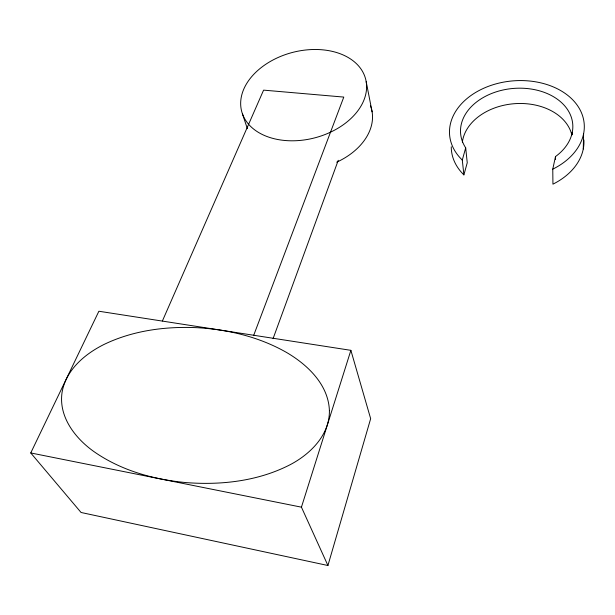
<?xml version="1.0" encoding="UTF-8"?>
<svg xmlns="http://www.w3.org/2000/svg" width="615" height="615" viewBox="0 0 615 615"><rect width="100%" height="100%" fill="white"/><g stroke="black" fill="none" stroke-linecap="round" stroke-linejoin="round"><path stroke-width="0.92" d="M572.181 134.6L572.204 132.663M583.274 148.984L583.604 133.693M583.904 140.005A66.451 48.401 -4.5 0 1 552.939 184.162L552.77 169.148L555.483 156.579A56.257 40.498 -4.7 0 0 561.28 102.382A56.257 40.498 -4.7 0 0 487.649 95.225A56.257 40.498 -4.7 0 0 465.693 147.854L462.288 160.054L463.902 174.875L467.246 162.744L465.693 147.854M327.926 565.508L370.661 418.677L350.881 350.335L98.877 311.236L30.75 452.948L81.057 512.48L327.926 565.508L301.435 507.167L350.881 350.335M273.075 338.627L338.25 160.292M253.58 335.636L343.785 97.085L263.589 90.136L162.406 320.969M30.75 452.948L301.435 507.167M242.525 114.09L247.353 128.673M366.186 81.703A64.045 44.134 -14.6 0 1 278.626 139.659A64.045 44.134 -14.6 0 1 266.087 64.083A64.045 44.134 -14.6 0 1 366.186 81.703L372.098 111.822M555.483 156.579L555.506 159.408M370.484 105.849A62.123 43.903 -14.6 0 1 336.682 162.191M463.902 174.875A66.451 48.401 -4.5 0 1 451.264 146.785M462.288 160.054A67.519 48.616 -4.7 0 1 478.57 90.797A67.519 48.616 -4.7 0 1 573.172 100.299A67.519 48.616 -4.7 0 1 552.77 169.148M462.365 142.096A55.358 40.321 -4.5 0 1 515.316 103.635A55.358 40.321 -4.5 0 1 571.873 135.031M329.409 410.643C329.725 434.982 310.375 454.078 290.18 464.686C258.346 481.122 221.508 485.327 186.153 482.598C153.712 479.6 121.086 470.529 94.126 451.725C75.299 438.457 58.394 416.747 62.061 392.424C65.82 370.076 84.678 354.102 103.973 344.477C132.802 330.516 165.45 326.234 197.2 327.695C228.265 329.486 259.415 336.966 286.575 352.48C307.661 364.833 328.448 384.659 329.409 410.643"/></g></svg>
